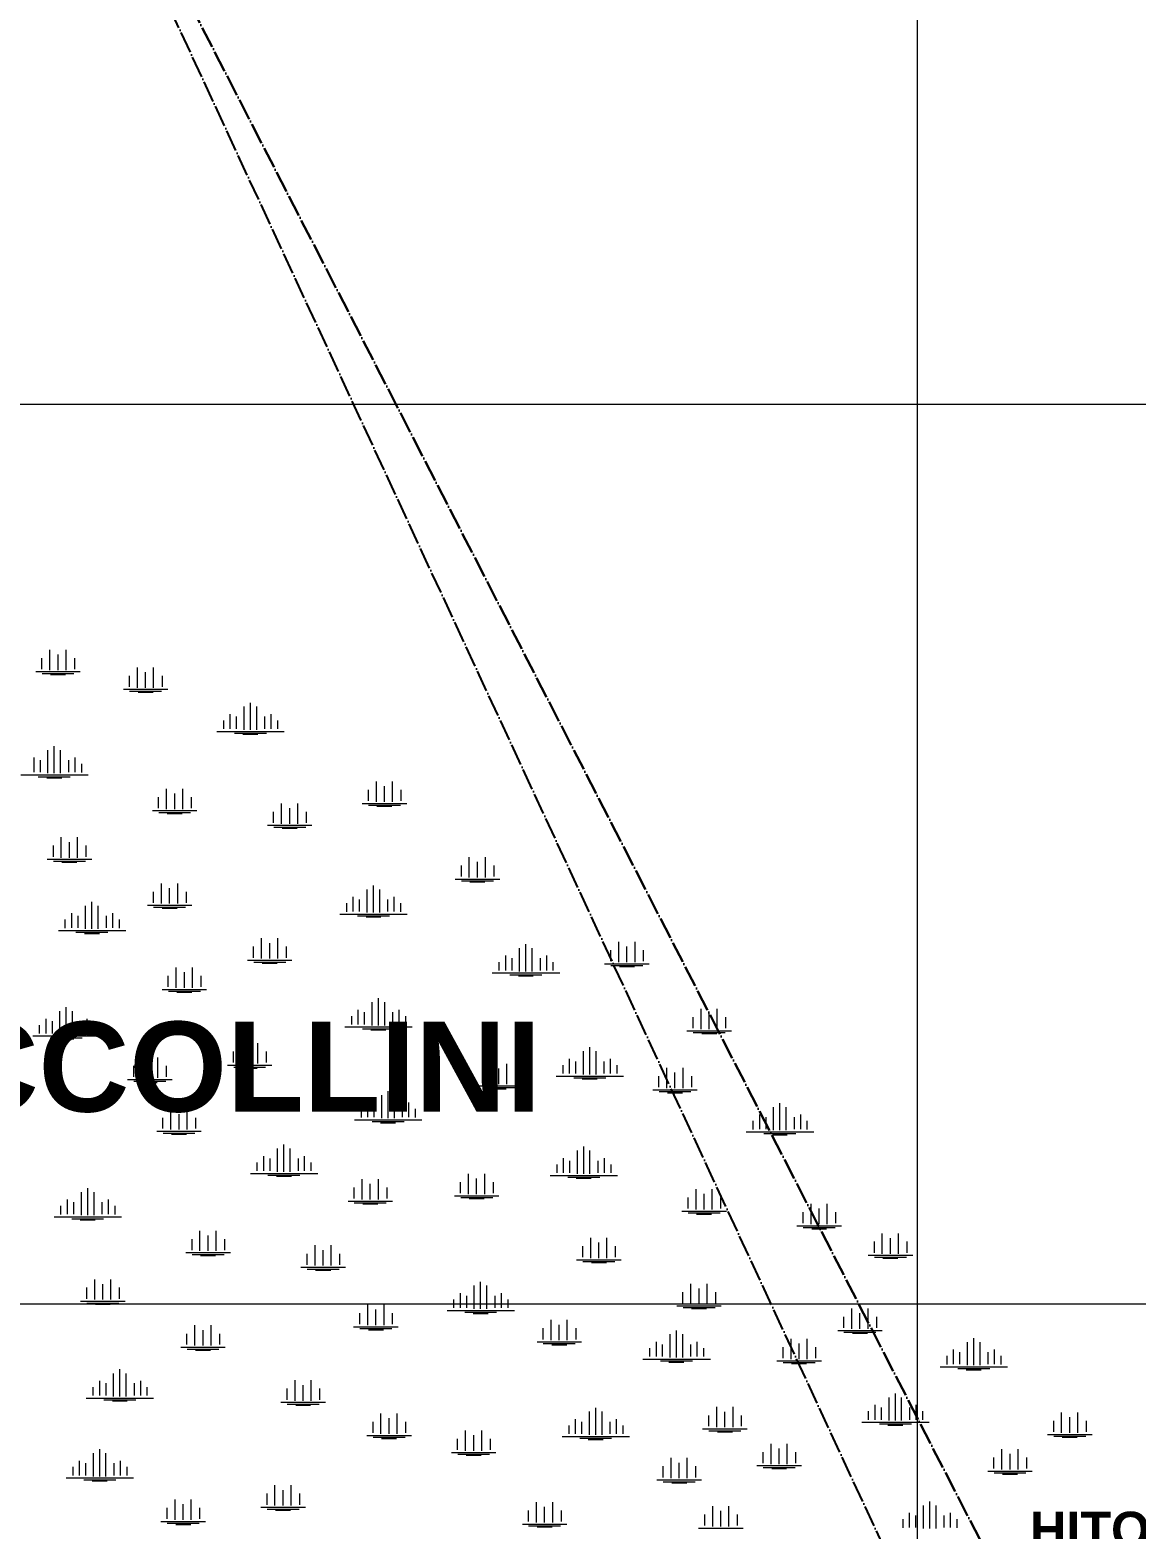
# Model space of a CAD drawing. Header units: metres. Extents: x 405809 to 420020, y 8257398 to 8272141.
# Drawn here: x 407014 to 408243, y 8266750 to 8268416 of the extents above; entities that cross this region are included whole.
import ezdxf

# ---------------------------------------------------------------- set-up
doc = ezdxf.new("R2010")
doc.units = ezdxf.units.M
doc.linetypes.add('ACAD_ISO04W100', pattern=[30, 24, -3, 0, -3])
for name, color, linetype, lineweight in [('BOFEDALES', 112, 'Continuous', 5), ('COORDENADAS', 30, 'Continuous', 5), ('PERT. DE LA RESERVA', 163, 'ACAD_ISO04W100', 30), ('texto', 7, 'Continuous', 13)]:
    doc.layers.add(name, color=color, linetype=linetype, lineweight=lineweight)
doc.layers.add('PERIMETRO', color=3, linetype='ACAD_ISO04W100')
doc.styles.add('CARLOS', font='arialbd.ttf', dxfattribs={"height": 48})

msp = doc.modelspace()

# ---------------------------------------------------------------- linework, layer by layer
at = {"layer": 'BOFEDALES'}
for p, q in [((407026.6, 8267717.8), (407026.6, 8267705.6)), ((407035.9, 8267704.5), (407035.9, 8267727.1)), ((407044.9, 8267704.5), (407044.9, 8267721.8)), ((407053.9, 8267704.5), (407053.9, 8267727.1)), ((407063.1, 8267717.8), (407063.1, 8267705.6)), ((407020.1, 8267702.7), (407069.6, 8267702.7)), ((407027.1, 8267700.7), (407062.6, 8267700.7)), ((407036.5, 8267699.5), (407053.2, 8267699.5)), ((407124, 8267698.2), (407124, 8267686)), ((407133.2, 8267684.9), (407133.2, 8267707.5)), ((407142.2, 8267684.9), (407142.2, 8267702.2)), ((407151.2, 8267684.9), (407151.2, 8267707.5)), ((407160.5, 8267698.2), (407160.5, 8267686)), ((407117.5, 8267683.1), (407167, 8267683.1)), ((407124.5, 8267681.1), (407160, 8267681.1)), ((407133.9, 8267679.9), (407150.5, 8267679.9)), ((407251.8, 8267638.1), (407251.8, 8267663.8)), ((407258.8, 8267638.1), (407258.8, 8267668.2)), ((407258.8, 8267638.1), (407258.8, 8267663.8)), ((407265.8, 8267638.1), (407265.8, 8267663.8)), ((407228.7, 8267648.5), (407228.7, 8267639)), ((407236, 8267655.5), (407236, 8267639.2)), ((407243, 8267652.7), (407243, 8267639.2)), ((407274.5, 8267652.7), (407274.5, 8267639.2)), ((407281.5, 8267655.5), (407281.5, 8267639.2)), ((407288.9, 8267648.5), (407288.9, 8267639)), ((407221.5, 8267636.3), (407296.4, 8267636.3)), ((407241, 8267634.3), (407276.5, 8267634.3)), ((407250.5, 8267633.1), (407267.1, 8267633.1)), ((407033.7, 8267589.7), (407033.7, 8267615.4)), ((407040.7, 8267589.7), (407040.7, 8267619.8)), ((407040.7, 8267589.7), (407040.7, 8267615.4)), ((407047.7, 8267589.7), (407047.7, 8267615.4)), ((407017.9, 8267607.1), (407017.9, 8267590.8)), ((407024.9, 8267604.3), (407024.9, 8267590.8)), ((407056.5, 8267604.3), (407056.5, 8267590.8)), ((407063.5, 8267607.1), (407063.5, 8267590.8)), ((407070.8, 8267600.1), (407070.8, 8267590.6)), ((407003.4, 8267587.9), (407078.3, 8267587.9)), ((407022.9, 8267585.9), (407058.5, 8267585.9)), ((407032.4, 8267584.7), (407049, 8267584.7)), ((407398.8, 8267558.1), (407398.8, 8267580.7)), ((407416.8, 8267558.1), (407416.8, 8267580.7)), ((407156.3, 8267563.3), (407156.3, 8267551.1)), ((407165.6, 8267550), (407165.6, 8267572.6)), ((407174.6, 8267550), (407174.6, 8267567.3)), ((407183.6, 8267550), (407183.6, 8267572.6)), ((407192.8, 8267563.3), (407192.8, 8267551.1)), ((407389.5, 8267571.5), (407389.5, 8267559.2)), ((407407.8, 8267558.1), (407407.8, 8267575.4)), ((407426, 8267571.5), (407426, 8267559.2)), ((407149.8, 8267548.2), (407199.3, 8267548.2)), ((407156.8, 8267546.2), (407192.3, 8267546.2)), ((407166.2, 8267544.9), (407182.9, 8267544.9)), ((407284.2, 8267547), (407284.2, 8267534.8)), ((407293.5, 8267533.7), (407293.5, 8267556.3)), ((407302.5, 8267533.7), (407302.5, 8267551)), ((407311.5, 8267533.7), (407311.5, 8267556.3)), ((407320.7, 8267547), (407320.7, 8267534.8)), ((407383, 8267556.3), (407432.5, 8267556.3)), ((407390, 8267554.3), (407425.5, 8267554.3)), ((407399.5, 8267553.1), (407416.1, 8267553.1)), ((407277.7, 8267531.9), (407327.2, 8267531.9)), ((407284.7, 8267529.9), (407320.2, 8267529.9)), ((407294.2, 8267528.6), (407310.8, 8267528.6)), ((407048.5, 8267495.9), (407048.5, 8267518.6)), ((407057.5, 8267495.9), (407057.5, 8267513.2)), ((407066.5, 8267495.9), (407066.5, 8267518.6)), ((407039.3, 8267509.3), (407039.3, 8267497)), ((407075.8, 8267509.3), (407075.8, 8267497)), ((407502.1, 8267473.9), (407502.1, 8267496.6)), ((407520.1, 8267473.9), (407520.1, 8267496.6)), ((407032.8, 8267494.2), (407082.3, 8267494.2)), ((407039.8, 8267492.2), (407075.3, 8267492.2)), ((407049.2, 8267490.9), (407065.9, 8267490.9)), ((407492.9, 8267487.3), (407492.9, 8267475)), ((407511.1, 8267473.9), (407511.1, 8267491.2)), ((407529.4, 8267487.3), (407529.4, 8267475)), ((407159.9, 8267444.8), (407159.9, 8267467.4)), ((407168.9, 8267444.8), (407168.9, 8267462.1)), ((407177.9, 8267444.8), (407177.9, 8267467.4)), ((407395.6, 8267435), (407395.6, 8267465.1)), ((407486.4, 8267472.2), (407535.9, 8267472.2)), ((407493.4, 8267470.2), (407528.9, 8267470.2)), ((407502.8, 8267468.9), (407519.5, 8267468.9)), ((407082.6, 8267416.8), (407082.6, 8267446.9)), ((407150.7, 8267458.1), (407150.7, 8267445.9)), ((407187.2, 8267458.1), (407187.2, 8267445.9)), ((407365.5, 8267445.4), (407365.5, 8267435.9)), ((407372.8, 8267452.4), (407372.8, 8267436.1)), ((407379.8, 8267449.6), (407379.8, 8267436.1)), ((407388.6, 8267435), (407388.6, 8267460.7)), ((407395.6, 8267435), (407395.6, 8267460.7)), ((407402.6, 8267435), (407402.6, 8267460.7)), ((407411.3, 8267449.6), (407411.3, 8267436.1)), ((407418.3, 8267452.4), (407418.3, 8267436.1)), ((407425.7, 8267445.4), (407425.7, 8267435.9)), ((407059.8, 8267434.2), (407059.8, 8267417.9)), ((407066.8, 8267431.3), (407066.8, 8267417.9)), ((407075.6, 8267416.8), (407075.6, 8267442.5)), ((407082.6, 8267416.8), (407082.6, 8267442.5)), ((407089.6, 8267416.8), (407089.6, 8267442.5)), ((407098.3, 8267431.3), (407098.3, 8267417.9)), ((407105.3, 8267434.2), (407105.3, 8267417.9)), ((407144.2, 8267443), (407193.7, 8267443)), ((407151.2, 8267441), (407186.7, 8267441)), ((407160.6, 8267439.7), (407177.2, 8267439.7)), ((407358.3, 8267433.2), (407433.2, 8267433.2)), ((407377.8, 8267431.2), (407413.3, 8267431.2)), ((407387.3, 8267430), (407403.9, 8267430)), ((407045.3, 8267415), (407120.2, 8267415)), ((407052.5, 8267427.2), (407052.5, 8267417.7)), ((407064.8, 8267413), (407100.3, 8267413)), ((407074.3, 8267411.7), (407090.9, 8267411.7)), ((407112.7, 8267427.2), (407112.7, 8267417.7)), ((407262, 8267397), (407262, 8267384.7)), ((407271.2, 8267383.7), (407271.2, 8267406.3)), ((407280.2, 8267383.7), (407280.2, 8267400.9)), ((407289.2, 8267383.7), (407289.2, 8267406.3)), ((407298.5, 8267397), (407298.5, 8267384.7)), ((407558, 8267369.5), (407558, 8267395.3)), ((407565, 8267369.5), (407565, 8267399.7)), ((407565, 8267369.5), (407565, 8267395.3)), ((407572, 8267369.5), (407572, 8267395.3)), ((407668.4, 8267379.9), (407668.4, 8267402.5)), ((407677.4, 8267379.9), (407677.4, 8267397.1)), ((407686.4, 8267379.9), (407686.4, 8267402.5)), ((407255.5, 8267381.9), (407305, 8267381.9)), ((407262.5, 8267379.9), (407298, 8267379.9)), ((407271.9, 8267378.6), (407288.6, 8267378.6)), ((407534.9, 8267379.9), (407534.9, 8267370.4)), ((407542.3, 8267387), (407542.3, 8267370.6)), ((407549.3, 8267384.1), (407549.3, 8267370.6)), ((407580.8, 8267384.1), (407580.8, 8267370.6)), ((407587.8, 8267387), (407587.8, 8267370.6)), ((407595.1, 8267379.9), (407595.1, 8267370.4)), ((407659.1, 8267393.2), (407659.1, 8267380.9)), ((407695.6, 8267393.2), (407695.6, 8267380.9)), ((407167.1, 8267364.7), (407167.1, 8267352.4)), ((407176.4, 8267351.3), (407176.4, 8267373.9)), ((407185.4, 8267351.3), (407185.4, 8267368.6)), ((407194.4, 8267351.3), (407194.4, 8267373.9)), ((407203.6, 8267364.7), (407203.6, 8267352.4)), ((407527.7, 8267367.8), (407602.6, 8267367.8)), ((407547.3, 8267365.8), (407582.8, 8267365.8)), ((407556.7, 8267364.5), (407573.3, 8267364.5)), ((407652.6, 8267378.1), (407702.1, 8267378.1)), ((407659.6, 8267376.1), (407695.1, 8267376.1)), ((407669, 8267374.8), (407685.7, 8267374.8)), ((407160.6, 8267349.5), (407210.1, 8267349.5)), ((407167.6, 8267347.5), (407203.1, 8267347.5)), ((407177.1, 8267346.3), (407193.7, 8267346.3)), ((407054, 8267299.5), (407054, 8267329.6)), ((407394.1, 8267309.5), (407394.1, 8267335.2)), ((407401.1, 8267309.5), (407401.1, 8267339.6)), ((407401.1, 8267309.5), (407401.1, 8267335.2)), ((407408.1, 8267309.5), (407408.1, 8267335.2)), ((407031.3, 8267316.9), (407031.3, 8267300.6)), ((407038.3, 8267314.1), (407038.3, 8267300.6)), ((407047, 8267299.5), (407047, 8267325.2)), ((407054, 8267299.5), (407054, 8267325.2)), ((407061, 8267299.5), (407061, 8267325.2)), ((407069.8, 8267314.1), (407069.8, 8267300.6)), ((407076.8, 8267316.9), (407076.8, 8267300.6)), ((407371, 8267319.9), (407371, 8267310.4)), ((407378.3, 8267326.9), (407378.3, 8267310.6)), ((407385.3, 8267324.1), (407385.3, 8267310.6)), ((407416.8, 8267324.1), (407416.8, 8267310.6)), ((407423.8, 8267326.9), (407423.8, 8267310.6)), ((407431.1, 8267319.9), (407431.1, 8267310.4)), ((407750.6, 8267318.7), (407750.6, 8267306.4)), ((407759.8, 8267305.4), (407759.8, 8267328)), ((407768.8, 8267305.4), (407768.8, 8267322.6)), ((407777.8, 8267305.4), (407777.8, 8267328)), ((407787.1, 8267318.7), (407787.1, 8267306.4)), ((407016.7, 8267297.7), (407091.7, 8267297.7)), ((407024, 8267309.9), (407024, 8267300.4)), ((407036.3, 8267295.7), (407071.8, 8267295.7)), ((407084.1, 8267309.9), (407084.1, 8267300.4)), ((407363.7, 8267307.7), (407438.7, 8267307.7)), ((407383.3, 8267305.7), (407418.8, 8267305.7)), ((407392.7, 8267304.5), (407409.4, 8267304.5)), ((407744.1, 8267303.6), (407793.6, 8267303.6)), ((407751.1, 8267301.6), (407786.6, 8267301.6)), ((407760.5, 8267300.3), (407777.2, 8267300.3)), ((407045.7, 8267294.5), (407062.4, 8267294.5)), ((407239.7, 8267280.3), (407239.7, 8267268.1)), ((407249, 8267267), (407249, 8267289.6)), ((407258, 8267267), (407258, 8267284.3)), ((407267, 8267267), (407267, 8267289.6)), ((407276.2, 8267280.3), (407276.2, 8267268.1)), ((407629.1, 8267255), (407629.1, 8267280.7)), ((407636.1, 8267255), (407636.1, 8267285.1)), ((407636.1, 8267255), (407636.1, 8267280.7)), ((407643.1, 8267255), (407643.1, 8267280.7)), ((407128.6, 8267264.5), (407128.6, 8267252.2)), ((407137.9, 8267251.2), (407137.9, 8267273.8)), ((407146.9, 8267251.2), (407146.9, 8267268.4)), ((407155.9, 8267251.2), (407155.9, 8267273.8)), ((407165.1, 8267264.5), (407165.1, 8267252.2)), ((407233.2, 8267265.2), (407282.7, 8267265.2)), ((407240.2, 8267263.2), (407275.7, 8267263.2)), ((407249.6, 8267261.9), (407266.3, 8267261.9)), ((407525.9, 8267244.1), (407525.9, 8267266.8)), ((407543.9, 8267244.1), (407543.9, 8267266.8)), ((407606, 8267265.4), (407606, 8267255.9)), ((407613.3, 8267272.4), (407613.3, 8267256)), ((407620.3, 8267269.5), (407620.3, 8267256)), ((407651.8, 8267269.5), (407651.8, 8267256)), ((407658.8, 8267272.4), (407658.8, 8267256)), ((407666.1, 8267265.4), (407666.1, 8267255.9)), ((407721.8, 8267239.8), (407721.8, 8267262.4)), ((407739.8, 8267239.8), (407739.8, 8267262.4)), ((407122.1, 8267249.4), (407171.6, 8267249.4)), ((407129.1, 8267247.4), (407164.6, 8267247.4)), ((407138.5, 8267246.1), (407155.2, 8267246.1)), ((407516.6, 8267257.5), (407516.6, 8267245.2)), ((407534.9, 8267244.1), (407534.9, 8267261.4)), ((407553.1, 8267257.5), (407553.1, 8267245.2)), ((407598.7, 8267253.2), (407673.7, 8267253.2)), ((407618.3, 8267251.2), (407653.8, 8267251.2)), ((407627.7, 8267249.9), (407644.4, 8267249.9)), ((407712.6, 8267253.1), (407712.6, 8267240.8)), ((407730.8, 8267239.8), (407730.8, 8267257)), ((407749.1, 8267253.1), (407749.1, 8267240.8)), ((407404.8, 8267206.3), (407404.8, 8267232)), ((407411.8, 8267206.3), (407411.8, 8267236.4)), ((407411.8, 8267206.3), (407411.8, 8267232)), ((407418.8, 8267206.3), (407418.8, 8267232)), ((407510.1, 8267242.4), (407559.6, 8267242.4)), ((407517.1, 8267240.4), (407552.6, 8267240.4)), ((407526.6, 8267239.1), (407543.2, 8267239.1)), ((407706.1, 8267238), (407755.6, 8267238)), ((407713.1, 8267236), (407748.6, 8267236)), ((407722.5, 8267234.7), (407739.2, 8267234.7)), ((407170.4, 8267193.6), (407170.4, 8267216.2)), ((407188.4, 8267193.6), (407188.4, 8267216.2)), ((407381.8, 8267216.7), (407381.8, 8267207.2)), ((407389.1, 8267223.7), (407389.1, 8267207.4)), ((407396.1, 8267220.8), (407396.1, 8267207.4)), ((407427.6, 8267220.8), (407427.6, 8267207.4)), ((407434.6, 8267223.7), (407434.6, 8267207.4)), ((407441.9, 8267216.7), (407441.9, 8267207.2)), ((407840.4, 8267193), (407840.4, 8267218.7)), ((407847.4, 8267193), (407847.4, 8267223.1)), ((407847.4, 8267193), (407847.4, 8267218.7)), ((407854.4, 8267193), (407854.4, 8267218.7)), ((407161.1, 8267206.9), (407161.1, 8267194.7)), ((407179.4, 8267193.6), (407179.4, 8267210.9)), ((407197.6, 8267206.9), (407197.6, 8267194.7)), ((407374.5, 8267204.5), (407449.5, 8267204.5)), ((407394.1, 8267202.5), (407429.6, 8267202.5)), ((407403.5, 8267201.2), (407420.2, 8267201.2)), ((407817.3, 8267203.4), (407817.3, 8267193.9)), ((407824.7, 8267210.4), (407824.7, 8267194.1)), ((407831.7, 8267207.5), (407831.7, 8267194.1)), ((407863.2, 8267207.5), (407863.2, 8267194.1)), ((407870.2, 8267210.4), (407870.2, 8267194.1)), ((407877.5, 8267203.4), (407877.5, 8267193.9)), ((407154.6, 8267191.8), (407204.1, 8267191.8)), ((407161.6, 8267189.8), (407197.1, 8267189.8)), ((407171.1, 8267188.5), (407187.7, 8267188.5)), ((407810.1, 8267191.2), (407885, 8267191.2)), ((407829.7, 8267189.2), (407865.2, 8267189.2)), ((407839.1, 8267187.9), (407855.7, 8267187.9)), ((407273.2, 8267164.2), (407273.2, 8267147.9)), ((407289, 8267146.8), (407289, 8267172.5)), ((407296, 8267146.8), (407296, 8267176.9)), ((407296, 8267146.8), (407296, 8267172.5)), ((407303, 8267146.8), (407303, 8267172.5)), ((407318.7, 8267164.2), (407318.7, 8267147.9)), ((407606.6, 8267162), (407606.6, 8267145.7)), ((407622.3, 8267144.6), (407622.3, 8267170.3)), ((407629.3, 8267144.6), (407629.3, 8267174.7)), ((407629.3, 8267144.6), (407629.3, 8267170.3)), ((407636.3, 8267144.6), (407636.3, 8267170.3)), ((407652.1, 8267162), (407652.1, 8267145.7)), ((407258.7, 8267145), (407333.6, 8267145)), ((407265.9, 8267157.2), (407265.9, 8267147.7)), ((407280.2, 8267161.4), (407280.2, 8267147.9)), ((407311.7, 8267161.4), (407311.7, 8267147.9)), ((407326, 8267157.2), (407326, 8267147.7)), ((407599.3, 8267155), (407599.3, 8267145.5)), ((407613.6, 8267159.1), (407613.6, 8267145.7)), ((407645.1, 8267159.1), (407645.1, 8267145.7)), ((407659.4, 8267155), (407659.4, 8267145.5)), ((407077.9, 8267098.4), (407077.9, 8267128.5)), ((407278.2, 8267143), (407313.7, 8267143)), ((407287.6, 8267141.8), (407304.3, 8267141.8)), ((407373.8, 8267129.3), (407373.8, 8267117.1)), ((407383, 8267116), (407383, 8267138.6)), ((407392, 8267116), (407392, 8267133.3)), ((407401, 8267116), (407401, 8267138.6)), ((407410.3, 8267129.3), (407410.3, 8267117.1)), ((407492.1, 8267135.3), (407492.1, 8267123.1)), ((407501.3, 8267122), (407501.3, 8267144.6)), ((407510.3, 8267122), (407510.3, 8267139.3)), ((407519.3, 8267122), (407519.3, 8267144.6)), ((407528.6, 8267135.3), (407528.6, 8267123.1)), ((407592, 8267142.8), (407666.9, 8267142.8)), ((407611.6, 8267140.8), (407647.1, 8267140.8)), ((407621, 8267139.5), (407637.6, 8267139.5)), ((407055.1, 8267115.8), (407055.1, 8267099.5)), ((407062.1, 8267113), (407062.1, 8267099.5)), ((407070.9, 8267098.4), (407070.9, 8267124.1)), ((407077.9, 8267098.4), (407077.9, 8267124.1)), ((407084.9, 8267098.4), (407084.9, 8267124.1)), ((407093.6, 8267113), (407093.6, 8267099.5)), ((407100.6, 8267115.8), (407100.6, 8267099.5)), ((407367.3, 8267114.2), (407416.8, 8267114.2)), ((407374.3, 8267112.2), (407409.8, 8267112.2)), ((407485.6, 8267120.2), (407535.1, 8267120.2)), ((407492.6, 8267118.2), (407528.1, 8267118.2)), ((407502, 8267117), (407518.6, 8267117)), ((407744.9, 8267118.2), (407744.9, 8267105.9)), ((407754.2, 8267104.9), (407754.2, 8267127.5)), ((407763.2, 8267104.9), (407763.2, 8267122.1)), ((407772.2, 8267104.9), (407772.2, 8267127.5)), ((407781.4, 8267118.2), (407781.4, 8267105.9)), ((407040.6, 8267096.6), (407115.5, 8267096.6)), ((407047.8, 8267108.8), (407047.8, 8267099.3)), ((407107.9, 8267108.8), (407107.9, 8267099.3)), ((407383.7, 8267111), (407400.4, 8267111)), ((407738.4, 8267103.1), (407787.9, 8267103.1)), ((407745.4, 8267101.1), (407780.9, 8267101.1)), ((407754.9, 8267099.8), (407771.5, 8267099.8)), ((407872.8, 8267101.9), (407872.8, 8267089.6)), ((407882.1, 8267088.6), (407882.1, 8267111.2)), ((407891.1, 8267088.6), (407891.1, 8267105.8)), ((407900.1, 8267088.6), (407900.1, 8267111.2)), ((407909.4, 8267101.9), (407909.4, 8267089.6)), ((407060.1, 8267094.6), (407095.6, 8267094.6)), ((407069.5, 8267093.4), (407086.2, 8267093.4)), ((407202.7, 8267058.7), (407202.7, 8267081.3)), ((407220.7, 8267058.7), (407220.7, 8267081.3)), ((407866.3, 8267086.8), (407915.9, 8267086.8)), ((407873.3, 8267084.8), (407908.9, 8267084.8)), ((407882.8, 8267083.5), (407899.4, 8267083.5)), ((407961.3, 8267055.7), (407961.3, 8267078.3)), ((407979.3, 8267055.7), (407979.3, 8267078.3)), ((407193.5, 8267072), (407193.5, 8267059.8)), ((407211.7, 8267058.7), (407211.7, 8267076)), ((407230, 8267072), (407230, 8267059.8)), ((407330.7, 8267042.4), (407330.7, 8267065)), ((407348.7, 8267042.4), (407348.7, 8267065)), ((407627.9, 8267064.1), (407627.9, 8267051.9)), ((407637.2, 8267050.8), (407637.2, 8267073.4)), ((407646.2, 8267050.8), (407646.2, 8267068.1)), ((407655.2, 8267050.8), (407655.2, 8267073.4)), ((407664.4, 8267064.1), (407664.4, 8267051.9)), ((407952.1, 8267069.1), (407952.1, 8267056.8)), ((407970.3, 8267055.7), (407970.3, 8267073)), ((407988.6, 8267069.1), (407988.6, 8267056.8)), ((407187, 8267056.9), (407236.5, 8267056.9)), ((407194, 8267054.9), (407229.5, 8267054.9)), ((407203.4, 8267053.6), (407220.1, 8267053.6)), ((407321.4, 8267055.7), (407321.4, 8267043.5)), ((407339.7, 8267042.4), (407339.7, 8267059.7)), ((407357.9, 8267055.7), (407357.9, 8267043.5)), ((407621.4, 8267049), (407670.9, 8267049)), ((407628.4, 8267047), (407663.9, 8267047)), ((407637.8, 8267045.8), (407654.5, 8267045.8)), ((407945.6, 8267053.9), (407995.1, 8267053.9)), ((407952.6, 8267051.9), (407988.1, 8267051.9)), ((407962, 8267050.7), (407978.7, 8267050.7)), ((407314.9, 8267040.6), (407364.4, 8267040.6)), ((407321.9, 8267038.6), (407357.4, 8267038.6)), ((407331.3, 8267037.3), (407348, 8267037.3)), ((407076.5, 8267018), (407076.5, 8267005.7)), ((407085.7, 8267004.6), (407085.7, 8267027.2)), ((407094.7, 8267004.6), (407094.7, 8267021.9)), ((407103.7, 8267004.6), (407103.7, 8267027.2)), ((407113, 8267018), (407113, 8267005.7)), ((407492, 8267011.9), (407492, 8266995.5)), ((407507.7, 8266994.4), (407507.7, 8267020.2)), ((407514.7, 8266994.4), (407514.7, 8267024.6)), ((407514.7, 8266994.4), (407514.7, 8267020.2)), ((407521.7, 8266994.4), (407521.7, 8267020.2)), ((407537.5, 8267011.9), (407537.5, 8266995.5)), ((407739.3, 8267013), (407739.3, 8267000.7)), ((407748.5, 8266999.6), (407748.5, 8267022.3)), ((407757.5, 8266999.6), (407757.5, 8267016.9)), ((407766.5, 8266999.6), (407766.5, 8267022.3)), ((407775.8, 8267013), (407775.8, 8267000.7)), ((407070, 8267002.8), (407119.5, 8267002.8)), ((407077, 8267000.8), (407112.5, 8267000.8)), ((407086.4, 8266999.6), (407103, 8266999.6)), ((407389.3, 8266976.2), (407389.3, 8266998.8)), ((407407.3, 8266976.2), (407407.3, 8266998.8)), ((407484.7, 8267004.9), (407484.7, 8266995.4)), ((407499, 8267009), (407499, 8266995.5)), ((407530.5, 8267009), (407530.5, 8266995.5)), ((407544.8, 8267004.9), (407544.8, 8266995.4)), ((407732.8, 8266997.9), (407782.3, 8266997.9)), ((407739.8, 8266995.9), (407775.3, 8266995.9)), ((407380, 8266989.5), (407380, 8266977.3)), ((407398.3, 8266976.2), (407398.3, 8266993.5)), ((407416.5, 8266989.5), (407416.5, 8266977.3)), ((407477.4, 8266992.7), (407552.4, 8266992.7)), ((407497, 8266990.7), (407532.5, 8266990.7)), ((407506.4, 8266989.4), (407523.1, 8266989.4)), ((407593.1, 8266959.4), (407593.1, 8266982.1)), ((407611.1, 8266959.4), (407611.1, 8266982.1)), ((407749.2, 8266994.6), (407765.9, 8266994.6)), ((407918.2, 8266985.6), (407918.2, 8266973.4)), ((407927.4, 8266972.3), (407927.4, 8266994.9)), ((407936.4, 8266972.3), (407936.4, 8266989.6)), ((407945.4, 8266972.3), (407945.4, 8266994.9)), ((407954.7, 8266985.6), (407954.7, 8266973.4)), ((407187.8, 8266966.8), (407187.8, 8266954.6)), ((407197.1, 8266953.5), (407197.1, 8266976.1)), ((407206.1, 8266953.5), (407206.1, 8266970.8)), ((407215.1, 8266953.5), (407215.1, 8266976.1)), ((407224.3, 8266966.8), (407224.3, 8266954.6)), ((407373.5, 8266974.4), (407423, 8266974.4)), ((407380.5, 8266972.4), (407416, 8266972.4)), ((407389.9, 8266971.1), (407406.6, 8266971.1)), ((407583.9, 8266972.8), (407583.9, 8266960.5)), ((407602.1, 8266959.4), (407602.1, 8266976.7)), ((407620.4, 8266972.8), (407620.4, 8266960.5)), ((407725.5, 8266940.4), (407725.5, 8266966.1)), ((407732.5, 8266940.4), (407732.5, 8266970.5)), ((407732.5, 8266940.4), (407732.5, 8266966.1)), ((407739.5, 8266940.4), (407739.5, 8266966.1)), ((407911.7, 8266970.5), (407961.2, 8266970.5)), ((407918.7, 8266968.5), (407954.2, 8266968.5)), ((407928.1, 8266967.2), (407944.8, 8266967.2)), ((408063, 8266931.7), (408063, 8266961.9)), ((407181.3, 8266951.7), (407230.8, 8266951.7)), ((407188.3, 8266949.7), (407223.8, 8266949.7)), ((407197.8, 8266948.4), (407214.4, 8266948.4)), ((407577.4, 8266957.7), (407626.9, 8266957.7)), ((407584.4, 8266955.7), (407619.9, 8266955.7)), ((407593.8, 8266954.4), (407610.5, 8266954.4)), ((407702.4, 8266950.8), (407702.4, 8266941.3)), ((407709.7, 8266957.8), (407709.7, 8266941.5)), ((407716.7, 8266954.9), (407716.7, 8266941.5)), ((407748.2, 8266954.9), (407748.2, 8266941.5)), ((407755.2, 8266957.8), (407755.2, 8266941.5)), ((407762.5, 8266950.8), (407762.5, 8266941.3)), ((407850.6, 8266951.9), (407850.6, 8266939.6)), ((407859.8, 8266938.5), (407859.8, 8266961.1)), ((407868.8, 8266938.5), (407868.8, 8266955.8)), ((407877.8, 8266938.5), (407877.8, 8266961.1)), ((407887.1, 8266951.9), (407887.1, 8266939.6)), ((408040.2, 8266949.2), (408040.2, 8266932.8)), ((408047.2, 8266946.3), (408047.2, 8266932.8)), ((408056, 8266931.7), (408056, 8266957.5)), ((408063, 8266931.7), (408063, 8266957.5)), ((408070, 8266931.7), (408070, 8266957.5)), ((408078.7, 8266946.3), (408078.7, 8266932.8)), ((408085.7, 8266949.2), (408085.7, 8266932.8)), ((407695.2, 8266938.6), (407770.1, 8266938.6)), ((407714.7, 8266936.6), (407750.2, 8266936.6)), ((407724.1, 8266935.3), (407740.8, 8266935.3)), ((407844.1, 8266936.7), (407893.6, 8266936.7)), ((407851.1, 8266934.7), (407886.6, 8266934.7)), ((407860.5, 8266933.5), (407877.2, 8266933.5)), ((408025.7, 8266930), (408100.6, 8266930)), ((408032.9, 8266942.2), (408032.9, 8266932.7)), ((408093.1, 8266942.2), (408093.1, 8266932.7)), ((407090.9, 8266914.5), (407090.9, 8266898.1)), ((407106.6, 8266897), (407106.6, 8266922.7)), ((407113.6, 8266897), (407113.6, 8266927.2)), ((407113.6, 8266897), (407113.6, 8266922.7)), ((407120.6, 8266897), (407120.6, 8266922.7)), ((407136.4, 8266914.5), (407136.4, 8266898.1)), ((407308.4, 8266892.3), (407308.4, 8266915)), ((407326.4, 8266892.3), (407326.4, 8266915)), ((408045.2, 8266928), (408080.7, 8266928)), ((408054.7, 8266926.7), (408071.3, 8266926.7)), ((407076.3, 8266895.2), (407151.2, 8266895.2)), ((407083.5, 8266907.4), (407083.5, 8266897.9)), ((407097.9, 8266911.6), (407097.9, 8266898.1)), ((407129.4, 8266911.6), (407129.4, 8266898.1)), ((407143.7, 8266907.4), (407143.7, 8266897.9)), ((407299.1, 8266905.7), (407299.1, 8266893.4)), ((407317.4, 8266892.3), (407317.4, 8266909.6)), ((407335.7, 8266905.7), (407335.7, 8266893.4)), ((407968.8, 8266870.1), (407968.8, 8266895.9)), ((407975.8, 8266870.1), (407975.8, 8266900.3)), ((407975.8, 8266870.1), (407975.8, 8266895.9)), ((407982.8, 8266870.1), (407982.8, 8266895.9)), ((407095.9, 8266893.2), (407131.4, 8266893.2)), ((407105.3, 8266892), (407121.9, 8266892)), ((407292.6, 8266890.6), (407342.2, 8266890.6)), ((407299.6, 8266888.6), (407335.2, 8266888.6)), ((407309.1, 8266887.3), (407325.7, 8266887.3)), ((407635.7, 8266854.4), (407635.7, 8266880.1)), ((407642.7, 8266854.4), (407642.7, 8266884.5)), ((407642.7, 8266854.4), (407642.7, 8266880.1)), ((407649.7, 8266854.4), (407649.7, 8266880.1)), ((407777.3, 8266862.7), (407777.3, 8266885.3)), ((407786.3, 8266862.7), (407786.3, 8266880)), ((407795.3, 8266862.7), (407795.3, 8266885.3)), ((407945.7, 8266880.6), (407945.7, 8266871.1)), ((407953.1, 8266887.6), (407953.1, 8266871.2)), ((407960.1, 8266884.7), (407960.1, 8266871.2)), ((407991.6, 8266884.7), (407991.6, 8266871.2)), ((407998.6, 8266887.6), (407998.6, 8266871.2)), ((408005.9, 8266880.6), (408005.9, 8266871.1)), ((408160.7, 8266856.7), (408160.7, 8266879.3)), ((408178.7, 8266856.7), (408178.7, 8266879.3)), ((407394.7, 8266868.8), (407394.7, 8266856.5)), ((407403.9, 8266855.5), (407403.9, 8266878.1)), ((407412.9, 8266855.5), (407412.9, 8266872.7)), ((407421.9, 8266855.5), (407421.9, 8266878.1)), ((407431.2, 8266868.8), (407431.2, 8266856.5)), ((407612.6, 8266864.8), (407612.6, 8266855.3)), ((407619.9, 8266871.8), (407619.9, 8266855.5)), ((407626.9, 8266868.9), (407626.9, 8266855.5)), ((407658.4, 8266868.9), (407658.4, 8266855.5)), ((407665.4, 8266871.8), (407665.4, 8266855.5)), ((407672.7, 8266864.8), (407672.7, 8266855.3)), ((407768, 8266876), (407768, 8266863.8)), ((407804.5, 8266876), (407804.5, 8266863.8)), ((407938.5, 8266868.4), (408013.4, 8266868.4)), ((407958.1, 8266866.4), (407993.6, 8266866.4)), ((407967.5, 8266865.1), (407984.1, 8266865.1)), ((408151.5, 8266870), (408151.5, 8266857.8)), ((408169.7, 8266856.7), (408169.7, 8266874)), ((408188, 8266870), (408188, 8266857.8)), ((407388.2, 8266853.7), (407437.7, 8266853.7)), ((407395.2, 8266851.7), (407430.7, 8266851.7)), ((407404.6, 8266850.4), (407421.2, 8266850.4)), ((407488.7, 8266850), (407488.7, 8266837.7)), ((407498, 8266836.6), (407498, 8266859.2)), ((407507, 8266836.6), (407507, 8266853.9)), ((407516, 8266836.6), (407516, 8266859.2)), ((407525.2, 8266850), (407525.2, 8266837.7)), ((407605.4, 8266852.6), (407680.3, 8266852.6)), ((407624.9, 8266850.6), (407660.4, 8266850.6)), ((407634.3, 8266849.3), (407651, 8266849.3)), ((407761.5, 8266860.9), (407811, 8266860.9)), ((407768.5, 8266858.9), (407804, 8266858.9)), ((407777.9, 8266857.6), (407794.6, 8266857.6)), ((408145, 8266854.9), (408194.5, 8266854.9)), ((408152, 8266852.9), (408187.5, 8266852.9)), ((408161.4, 8266851.6), (408178, 8266851.6)), ((407084.2, 8266808.2), (407084.2, 8266833.9)), ((407091.2, 8266808.2), (407091.2, 8266838.3)), ((407091.2, 8266808.2), (407091.2, 8266833.9)), ((407098.2, 8266808.2), (407098.2, 8266833.9)), ((407482.2, 8266834.8), (407531.7, 8266834.8)), ((407489.2, 8266832.8), (407524.7, 8266832.8)), ((407498.7, 8266831.6), (407515.3, 8266831.6)), ((407726.5, 8266806), (407726.5, 8266828.6)), ((407744.5, 8266806), (407744.5, 8266828.6)), ((407828.3, 8266835.2), (407828.3, 8266822.9)), ((407837.6, 8266821.8), (407837.6, 8266844.5)), ((407846.6, 8266821.8), (407846.6, 8266839.1)), ((407855.6, 8266821.8), (407855.6, 8266844.5)), ((407864.8, 8266835.2), (407864.8, 8266822.9)), ((408085, 8266829.2), (408085, 8266816.9)), ((408094.3, 8266815.9), (408094.3, 8266838.5)), ((408103.3, 8266815.9), (408103.3, 8266833.1)), ((408112.3, 8266815.9), (408112.3, 8266838.5)), ((408121.5, 8266829.2), (408121.5, 8266816.9)), ((407061.2, 8266818.6), (407061.2, 8266809.1)), ((407068.5, 8266825.6), (407068.5, 8266809.3)), ((407075.5, 8266822.7), (407075.5, 8266809.3)), ((407107, 8266822.7), (407107, 8266809.3)), ((407114, 8266825.6), (407114, 8266809.3)), ((407121.3, 8266818.6), (407121.3, 8266809.1)), ((407717.2, 8266819.4), (407717.2, 8266807.1)), ((407735.5, 8266806), (407735.5, 8266823.3)), ((407753.7, 8266819.4), (407753.7, 8266807.1)), ((407821.8, 8266820.1), (407871.3, 8266820.1)), ((407828.8, 8266818.1), (407864.3, 8266818.1)), ((407838.3, 8266816.8), (407854.9, 8266816.8)), ((408078.5, 8266814.1), (408128, 8266814.1)), ((408085.5, 8266812.1), (408121, 8266812.1)), ((407053.9, 8266806.4), (407128.8, 8266806.4)), ((407073.5, 8266804.4), (407109, 8266804.4)), ((407082.9, 8266803.2), (407099.5, 8266803.2)), ((407286.1, 8266775.7), (407286.1, 8266798.3)), ((407304.1, 8266775.7), (407304.1, 8266798.3)), ((407710.7, 8266804.2), (407760.2, 8266804.2)), ((407717.7, 8266802.2), (407753.2, 8266802.2)), ((407727.2, 8266801), (407743.8, 8266801)), ((408094.9, 8266810.8), (408111.6, 8266810.8)), ((407175, 8266759.8), (407175, 8266782.5)), ((407193, 8266759.8), (407193, 8266782.5)), ((407276.9, 8266789), (407276.9, 8266776.7)), ((407295.1, 8266775.7), (407295.1, 8266792.9)), ((407313.4, 8266789), (407313.4, 8266776.7)), ((407576.9, 8266756.9), (407576.9, 8266779.5)), ((407594.9, 8266756.9), (407594.9, 8266779.5)), ((408014.1, 8266750.1), (408014.1, 8266780.2)), ((407165.8, 8266773.2), (407165.8, 8266760.9)), ((407184, 8266759.8), (407184, 8266777.1)), ((407202.3, 8266773.2), (407202.3, 8266760.9)), ((407270.4, 8266773.9), (407319.9, 8266773.9)), ((407277.4, 8266771.9), (407312.9, 8266771.9)), ((407286.8, 8266770.6), (407303.5, 8266770.6)), ((407567.6, 8266770.2), (407567.6, 8266758)), ((407585.9, 8266756.9), (407585.9, 8266774.2)), ((407604.1, 8266770.2), (407604.1, 8266758)), ((407763.6, 8266765.9), (407763.6, 8266753.6)), ((407772.8, 8266752.5), (407772.8, 8266775.1)), ((407781.8, 8266752.5), (407781.8, 8266769.8)), ((407790.8, 8266752.5), (407790.8, 8266775.1)), ((407800.1, 8266765.9), (407800.1, 8266753.6)), ((407991.3, 8266767.5), (407991.3, 8266751.2)), ((407998.3, 8266764.7), (407998.3, 8266751.2)), ((408007.1, 8266750.1), (408007.1, 8266775.8)), ((408014.1, 8266750.1), (408014.1, 8266775.8)), ((408021.1, 8266750.1), (408021.1, 8266775.8)), ((408029.8, 8266764.7), (408029.8, 8266751.2)), ((408036.8, 8266767.5), (408036.8, 8266751.2)), ((407159.3, 8266758.1), (407208.8, 8266758.1)), ((407166.3, 8266756.1), (407201.8, 8266756.1)), ((407175.7, 8266754.8), (407192.4, 8266754.8)), ((407561.1, 8266755.1), (407610.6, 8266755.1)), ((407568.1, 8266753.1), (407603.6, 8266753.1)), ((407577.6, 8266751.9), (407594.2, 8266751.9)), ((407757.1, 8266750.7), (407806.6, 8266750.7)), ((407984, 8266760.5), (407984, 8266751)), ((408044.1, 8266760.5), (408044.1, 8266751))]:
    msp.add_line(p, q, dxfattribs=at)
at = {"layer": 'COORDENADAS'}
for p, q in [((408000, 8271350), (408000, 8257550)), ((406200, 8268000), (419600, 8268000)), ((406200, 8267000), (419600, 8267000))]:
    msp.add_line(p, q, dxfattribs=at)
at = {"layer": 'PERIMETRO'}
msp.add_lwpolyline([(407586.7, 8257550), (410636.9, 8260581.4), (408154.9, 8266316.2), (406200, 8270529)], dxfattribs=at)
at = {"layer": 'PERT. DE LA RESERVA'}
msp.add_lwpolyline([(406200, 8270372.4), (408078.5, 8266721)], dxfattribs=at)

# ---------------------------------------------------------------- texts
at = {"layer": 'texto', "style": 'CARLOS'}
for s, height, p in [('OCCOLLINI', 100, (406813.7, 8267213.6)), ('HITO  5', 40, (408125.6, 8266728.9))]:
    msp.add_text(s, height=height, dxfattribs=at).set_placement(p)

doc.saveas('drawing.dxf')
